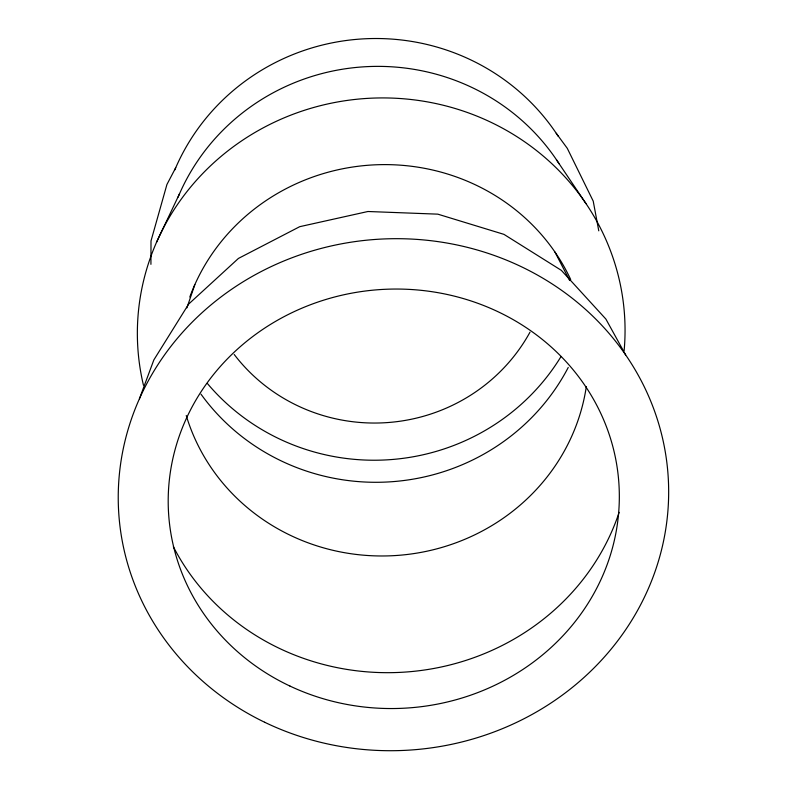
<?xml version="1.0" encoding="UTF-8"?>
<svg xmlns="http://www.w3.org/2000/svg" width="789" height="789" viewBox="0 0 789 789"><rect width="100%" height="100%" fill="white"/><g stroke="black" fill="none" stroke-linecap="round" stroke-linejoin="round"><path stroke-width="1.18" d="M150.926 264.335L151.005 240.931L166.923 184.508L175.73 167.702M186.904 307.878L194.834 284.612M139.426 398.8L153.845 359.922L188.66 304.071L238.446 258.417L299.721 226.68L367.93 211.501L437.816 214.154L503.954 234.363L561.344 270.351L605.893 319.081L625.657 354.922M156.469 242.41L179.507 193.798M556.225 133.272L567.271 148.302L593.22 201.136L598.772 230.842M556.423 159.723L586.01 203.631M554.923 252.007L569.648 280.47M586.316 386.6A205.081 195.633 -4.3 0 1 397.4 555.417A205.081 195.633 -4.3 0 1 186.243 415.517M189.814 296.999A205.081 195.633 -4.3 0 1 374.943 164.832A205.081 195.633 -4.3 0 1 570.694 279.523M568.238 367.457A214.549 207.921 -4.3 0 1 201.017 394.204M178.067 197.181A214.549 207.921 -4.3 0 1 358.601 67.213A214.549 207.921 -4.3 0 1 559.145 163.836M143.45 385.2A243.9 233.83 -4.3 0 1 364.518 98.576A243.9 233.83 -4.3 0 1 624.129 350.671M530.001 332.149A175.572 170.888 -4.3 0 1 234.205 354.478M619.138 512.347A240.26 225.407 -4.3 0 1 407.262 671.922A240.26 225.407 -4.3 0 1 173.363 546.718M561.048 356.5A216.541 210.821 -4.3 0 1 207.3 383.385M174.773 169.931A216.541 210.821 -4.3 0 1 356.46 39.361A216.541 210.821 -4.3 0 1 558.247 136.329M289.957 686.065A225.654 209.657 -4.3 0 0 619.099 486.971A225.654 209.657 -4.3 0 0 272.235 323.342A225.654 209.657 -4.3 0 0 289.957 686.065M264.66 722.251A275.322 255.902 -4.3 0 0 668.48 482.533A275.322 255.902 -4.3 0 0 247.213 279.316A275.322 255.902 -4.3 0 0 264.66 722.251"/></g></svg>
